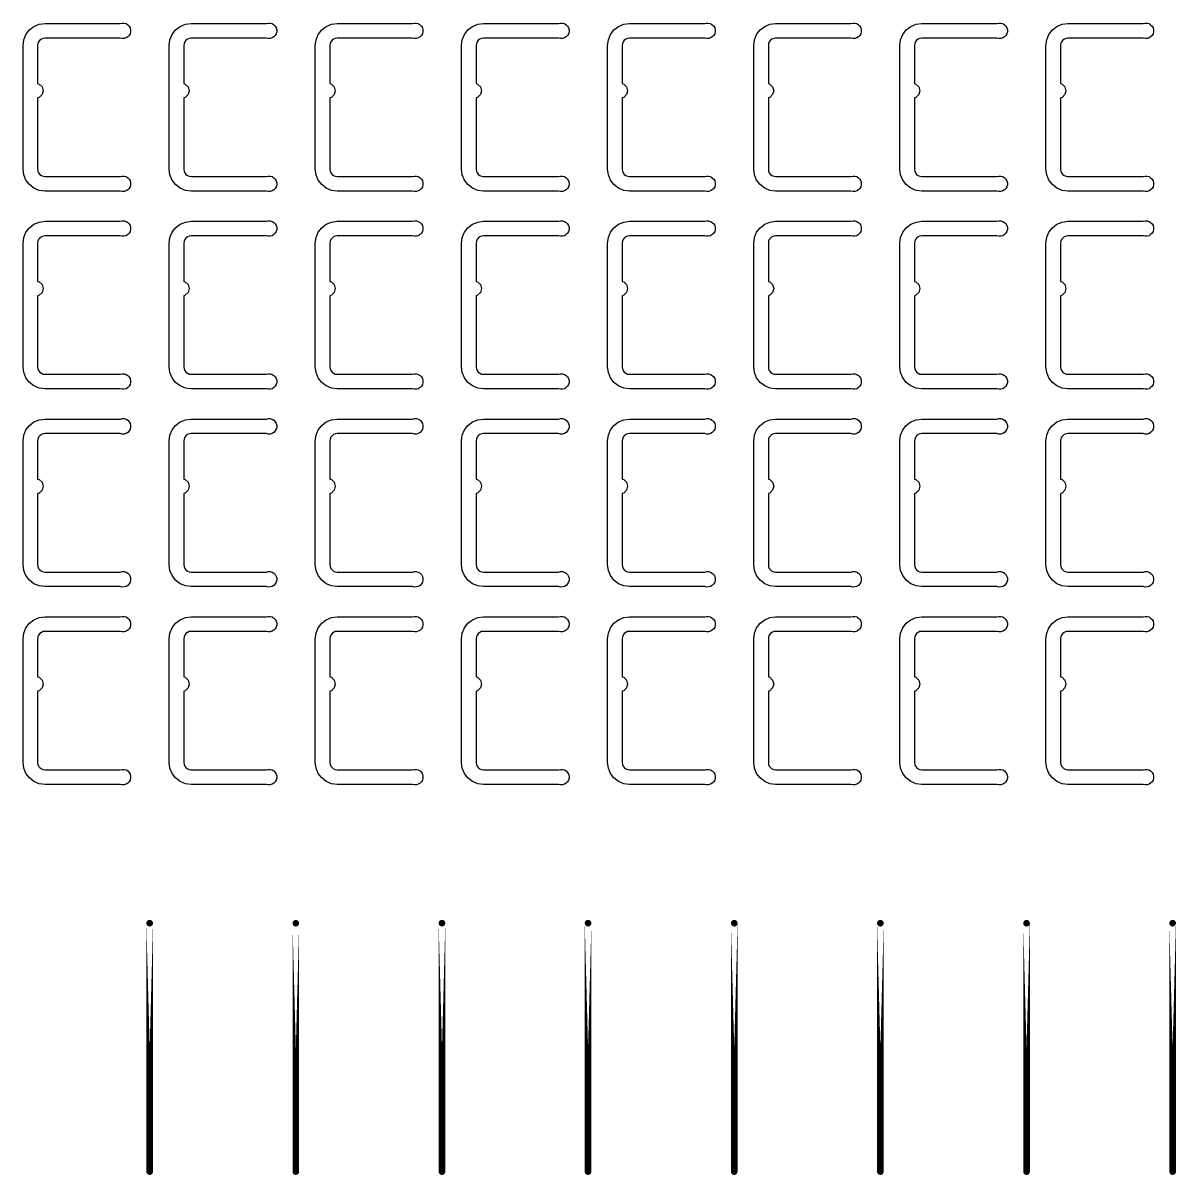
# Model space of a CAD drawing. Extents: x 11 to 212, y 11 to 212.
# Drawn here: x 65.55 to 79.48, y 46.96 to 60.87 of the extents above; entities that cross this region are included whole.
import ezdxf

# ---------------------------------------------------------------- set-up
doc = ezdxf.new("R2010")
doc.units = 0
doc.layers.get('0').update_dxf_attribs({"linetype": 'continuous'})
doc.layers.add('L4', color=7, linetype='continuous')

# ---------------------------------------------------------------- blocks, each defined once
blk = doc.blocks.new('cutlineendpoint')
at = {"const_width": 0.04}
blk.add_lwpolyline([(-0.02, 0, 1), (0.02, 0, 1)], format="xyb", close=True, dxfattribs=at)

msp = doc.modelspace()

# ---------------------------------------------------------------- linework, layer by layer
at = {"layer": 'L4'}
for points in [[(66.726, 59.018), (66.75, 59.023), (66.774, 59.022), (66.797, 59.016), (66.817, 59.003), (66.834, 58.986), (66.846, 58.965), (66.852, 58.941), (66.852, 58.917), (66.846, 58.894), (66.834, 58.873), (66.817, 58.856), (66.797, 58.843), (66.774, 58.836), (66.75, 58.836), (66.726, 58.841), (65.818, 58.841), (65.749, 58.85), (65.685, 58.877), (65.63, 58.919), (65.588, 58.974), (65.562, 59.037), (65.553, 59.106), (65.553, 60.6), (65.562, 60.669), (65.588, 60.732), (65.63, 60.787), (65.685, 60.829), (65.749, 60.856), (65.818, 60.865), (66.726, 60.865), (66.75, 60.87), (66.774, 60.869), (66.797, 60.863), (66.817, 60.85), (66.834, 60.833), (66.846, 60.812), (66.852, 60.789), (66.852, 60.764), (66.846, 60.741), (66.834, 60.72), (66.817, 60.703), (66.797, 60.69), (66.774, 60.684), (66.75, 60.683), (66.726, 60.688), (65.818, 60.688), (65.795, 60.685), (65.774, 60.676), (65.755, 60.662), (65.741, 60.644), (65.732, 60.623), (65.729, 60.6), (65.729, 60.139), (65.747, 60.134), (65.782, 60.1), (65.794, 60.053), (65.782, 60.006), (65.747, 59.971), (65.729, 59.967), (65.729, 59.106), (65.732, 59.083), (65.741, 59.062), (65.755, 59.043), (65.774, 59.029), (65.795, 59.021), (65.818, 59.018)], [(68.491, 59.018), (68.514, 59.023), (68.538, 59.022), (68.561, 59.016), (68.582, 59.003), (68.599, 58.986), (68.611, 58.965), (68.617, 58.941), (68.617, 58.917), (68.611, 58.894), (68.599, 58.873), (68.582, 58.856), (68.561, 58.843), (68.538, 58.836), (68.514, 58.836), (68.491, 58.841), (67.582, 58.841), (67.514, 58.85), (67.45, 58.877), (67.395, 58.919), (67.353, 58.974), (67.327, 59.037), (67.318, 59.106), (67.318, 60.6), (67.327, 60.669), (67.353, 60.732), (67.395, 60.787), (67.45, 60.829), (67.514, 60.856), (67.582, 60.865), (68.491, 60.865), (68.514, 60.87), (68.538, 60.869), (68.561, 60.863), (68.582, 60.85), (68.599, 60.833), (68.611, 60.812), (68.617, 60.789), (68.617, 60.764), (68.611, 60.741), (68.599, 60.72), (68.582, 60.703), (68.561, 60.69), (68.538, 60.684), (68.514, 60.683), (68.491, 60.688), (67.582, 60.688), (67.56, 60.685), (67.538, 60.676), (67.52, 60.662), (67.506, 60.644), (67.497, 60.623), (67.494, 60.6), (67.494, 60.139), (67.512, 60.134), (67.546, 60.1), (67.559, 60.053), (67.546, 60.006), (67.512, 59.971), (67.494, 59.967), (67.494, 59.106), (67.497, 59.083), (67.506, 59.062), (67.52, 59.043), (67.538, 59.029), (67.56, 59.021), (67.582, 59.018)], [(70.255, 59.018), (70.279, 59.023), (70.303, 59.022), (70.326, 59.016), (70.347, 59.003), (70.364, 58.986), (70.375, 58.965), (70.382, 58.941), (70.382, 58.917), (70.375, 58.894), (70.364, 58.873), (70.347, 58.856), (70.326, 58.843), (70.303, 58.836), (70.279, 58.836), (70.255, 58.841), (69.347, 58.841), (69.279, 58.85), (69.215, 58.877), (69.16, 58.919), (69.118, 58.974), (69.091, 59.037), (69.082, 59.106), (69.082, 60.6), (69.091, 60.669), (69.118, 60.732), (69.16, 60.787), (69.215, 60.829), (69.279, 60.856), (69.347, 60.865), (70.255, 60.865), (70.279, 60.87), (70.303, 60.869), (70.326, 60.863), (70.347, 60.85), (70.364, 60.833), (70.375, 60.812), (70.382, 60.789), (70.382, 60.764), (70.375, 60.741), (70.364, 60.72), (70.347, 60.703), (70.326, 60.69), (70.303, 60.684), (70.279, 60.683), (70.255, 60.688), (69.347, 60.688), (69.324, 60.685), (69.303, 60.676), (69.285, 60.662), (69.271, 60.644), (69.262, 60.623), (69.259, 60.6), (69.259, 60.139), (69.276, 60.134), (69.311, 60.1), (69.324, 60.053), (69.311, 60.006), (69.276, 59.971), (69.259, 59.967), (69.259, 59.106), (69.262, 59.083), (69.271, 59.062), (69.285, 59.043), (69.303, 59.029), (69.324, 59.021), (69.347, 59.018)], [(72.02, 59.018), (72.044, 59.023), (72.068, 59.022), (72.091, 59.016), (72.112, 59.003), (72.128, 58.986), (72.14, 58.965), (72.146, 58.941), (72.146, 58.917), (72.14, 58.894), (72.128, 58.873), (72.112, 58.856), (72.091, 58.843), (72.068, 58.836), (72.044, 58.836), (72.02, 58.841), (71.112, 58.841), (71.043, 58.85), (70.979, 58.877), (70.925, 58.919), (70.883, 58.974), (70.856, 59.037), (70.847, 59.106), (70.847, 60.6), (70.856, 60.669), (70.883, 60.732), (70.925, 60.787), (70.979, 60.829), (71.043, 60.856), (71.112, 60.865), (72.02, 60.865), (72.044, 60.87), (72.068, 60.869), (72.091, 60.863), (72.112, 60.85), (72.128, 60.833), (72.14, 60.812), (72.146, 60.789), (72.146, 60.764), (72.14, 60.741), (72.128, 60.72), (72.112, 60.703), (72.091, 60.69), (72.068, 60.684), (72.044, 60.683), (72.02, 60.688), (71.112, 60.688), (71.089, 60.685), (71.068, 60.676), (71.049, 60.662), (71.035, 60.644), (71.027, 60.623), (71.024, 60.6), (71.024, 60.139), (71.041, 60.134), (71.076, 60.1), (71.088, 60.053), (71.076, 60.006), (71.041, 59.971), (71.024, 59.967), (71.024, 59.106), (71.027, 59.083), (71.035, 59.062), (71.049, 59.043), (71.068, 59.029), (71.089, 59.021), (71.112, 59.018)], [(73.785, 59.018), (73.808, 59.023), (73.832, 59.022), (73.856, 59.016), (73.876, 59.003), (73.893, 58.986), (73.905, 58.965), (73.911, 58.941), (73.911, 58.917), (73.905, 58.894), (73.893, 58.873), (73.876, 58.856), (73.856, 58.843), (73.832, 58.836), (73.808, 58.836), (73.785, 58.841), (72.876, 58.841), (72.808, 58.85), (72.744, 58.877), (72.689, 58.919), (72.647, 58.974), (72.621, 59.037), (72.612, 59.106), (72.612, 60.6), (72.621, 60.669), (72.647, 60.732), (72.689, 60.787), (72.744, 60.829), (72.808, 60.856), (72.876, 60.865), (73.785, 60.865), (73.808, 60.87), (73.832, 60.869), (73.856, 60.863), (73.876, 60.85), (73.893, 60.833), (73.905, 60.812), (73.911, 60.789), (73.911, 60.764), (73.905, 60.741), (73.893, 60.72), (73.876, 60.703), (73.856, 60.69), (73.832, 60.684), (73.808, 60.683), (73.785, 60.688), (72.876, 60.688), (72.854, 60.685), (72.832, 60.676), (72.814, 60.662), (72.8, 60.644), (72.791, 60.623), (72.788, 60.6), (72.788, 60.139), (72.806, 60.134), (72.84, 60.1), (72.853, 60.053), (72.84, 60.006), (72.806, 59.971), (72.788, 59.967), (72.788, 59.106), (72.791, 59.083), (72.8, 59.062), (72.814, 59.043), (72.832, 59.029), (72.854, 59.021), (72.876, 59.018)], [(75.55, 59.018), (75.573, 59.023), (75.597, 59.022), (75.62, 59.016), (75.641, 59.003), (75.658, 58.986), (75.67, 58.965), (75.676, 58.941), (75.676, 58.917), (75.67, 58.894), (75.658, 58.873), (75.641, 58.856), (75.62, 58.843), (75.597, 58.836), (75.573, 58.836), (75.55, 58.841), (74.641, 58.841), (74.573, 58.85), (74.509, 58.877), (74.454, 58.919), (74.412, 58.974), (74.385, 59.037), (74.376, 59.106), (74.376, 60.6), (74.385, 60.669), (74.412, 60.732), (74.454, 60.787), (74.509, 60.829), (74.573, 60.856), (74.641, 60.865), (75.55, 60.865), (75.573, 60.87), (75.597, 60.869), (75.62, 60.863), (75.641, 60.85), (75.658, 60.833), (75.67, 60.812), (75.676, 60.789), (75.676, 60.764), (75.67, 60.741), (75.658, 60.72), (75.641, 60.703), (75.62, 60.69), (75.597, 60.684), (75.573, 60.683), (75.55, 60.688), (74.641, 60.688), (74.618, 60.685), (74.597, 60.676), (74.579, 60.662), (74.565, 60.644), (74.556, 60.623), (74.553, 60.6), (74.553, 60.139), (74.571, 60.134), (74.605, 60.1), (74.618, 60.053), (74.605, 60.006), (74.571, 59.971), (74.553, 59.967), (74.553, 59.106), (74.556, 59.083), (74.565, 59.062), (74.579, 59.043), (74.597, 59.029), (74.618, 59.021), (74.641, 59.018)], [(77.314, 59.018), (77.338, 59.023), (77.362, 59.022), (77.385, 59.016), (77.406, 59.003), (77.422, 58.986), (77.434, 58.965), (77.44, 58.941), (77.44, 58.917), (77.434, 58.894), (77.422, 58.873), (77.406, 58.856), (77.385, 58.843), (77.362, 58.836), (77.338, 58.836), (77.314, 58.841), (76.406, 58.841), (76.337, 58.85), (76.274, 58.877), (76.219, 58.919), (76.177, 58.974), (76.15, 59.037), (76.141, 59.106), (76.141, 60.6), (76.15, 60.669), (76.177, 60.732), (76.219, 60.787), (76.274, 60.829), (76.337, 60.856), (76.406, 60.865), (77.314, 60.865), (77.338, 60.87), (77.362, 60.869), (77.385, 60.863), (77.406, 60.85), (77.422, 60.833), (77.434, 60.812), (77.44, 60.789), (77.44, 60.764), (77.434, 60.741), (77.422, 60.72), (77.406, 60.703), (77.385, 60.69), (77.362, 60.684), (77.338, 60.683), (77.314, 60.688), (76.406, 60.688), (76.383, 60.685), (76.362, 60.676), (76.343, 60.662), (76.329, 60.644), (76.321, 60.623), (76.318, 60.6), (76.318, 60.139), (76.335, 60.134), (76.37, 60.1), (76.382, 60.053), (76.37, 60.006), (76.335, 59.971), (76.318, 59.967), (76.318, 59.106), (76.321, 59.083), (76.329, 59.062), (76.343, 59.043), (76.362, 59.029), (76.383, 59.021), (76.406, 59.018)], [(79.079, 59.018), (79.103, 59.023), (79.127, 59.022), (79.15, 59.016), (79.17, 59.003), (79.187, 58.986), (79.199, 58.965), (79.205, 58.941), (79.205, 58.917), (79.199, 58.894), (79.187, 58.873), (79.17, 58.856), (79.15, 58.843), (79.127, 58.836), (79.103, 58.836), (79.079, 58.841), (78.171, 58.841), (78.102, 58.85), (78.038, 58.877), (77.983, 58.919), (77.941, 58.974), (77.915, 59.037), (77.906, 59.106), (77.906, 60.6), (77.915, 60.669), (77.941, 60.732), (77.983, 60.787), (78.038, 60.829), (78.102, 60.856), (78.171, 60.865), (79.079, 60.865), (79.103, 60.87), (79.127, 60.869), (79.15, 60.863), (79.17, 60.85), (79.187, 60.833), (79.199, 60.812), (79.205, 60.789), (79.205, 60.764), (79.199, 60.741), (79.187, 60.72), (79.17, 60.703), (79.15, 60.69), (79.127, 60.684), (79.103, 60.683), (79.079, 60.688), (78.171, 60.688), (78.148, 60.685), (78.126, 60.676), (78.108, 60.662), (78.094, 60.644), (78.085, 60.623), (78.082, 60.6), (78.082, 60.139), (78.1, 60.134), (78.134, 60.1), (78.147, 60.053), (78.134, 60.006), (78.1, 59.971), (78.082, 59.967), (78.082, 59.106), (78.085, 59.083), (78.094, 59.062), (78.108, 59.043), (78.126, 59.029), (78.148, 59.021), (78.171, 59.018)], [(66.726, 56.629), (66.75, 56.635), (66.774, 56.634), (66.797, 56.627), (66.817, 56.615), (66.834, 56.598), (66.846, 56.577), (66.852, 56.553), (66.852, 56.529), (66.846, 56.506), (66.834, 56.485), (66.817, 56.468), (66.797, 56.455), (66.774, 56.448), (66.75, 56.448), (66.726, 56.453), (65.818, 56.453), (65.749, 56.462), (65.685, 56.488), (65.63, 56.53), (65.588, 56.585), (65.562, 56.649), (65.553, 56.718), (65.553, 58.212), (65.562, 58.28), (65.588, 58.344), (65.63, 58.399), (65.685, 58.441), (65.749, 58.467), (65.818, 58.476), (66.726, 58.476), (66.75, 58.482), (66.774, 58.481), (66.797, 58.474), (66.817, 58.462), (66.834, 58.445), (66.846, 58.424), (66.852, 58.4), (66.852, 58.376), (66.846, 58.353), (66.834, 58.332), (66.817, 58.315), (66.797, 58.302), (66.774, 58.295), (66.75, 58.295), (66.726, 58.3), (65.818, 58.3), (65.795, 58.297), (65.774, 58.288), (65.755, 58.274), (65.741, 58.256), (65.732, 58.235), (65.729, 58.212), (65.729, 57.751), (65.747, 57.746), (65.782, 57.712), (65.794, 57.665), (65.782, 57.618), (65.747, 57.583), (65.729, 57.578), (65.729, 56.718), (65.732, 56.695), (65.741, 56.674), (65.755, 56.655), (65.774, 56.641), (65.795, 56.632), (65.818, 56.629)], [(68.491, 56.629), (68.514, 56.635), (68.538, 56.634), (68.561, 56.627), (68.582, 56.615), (68.599, 56.598), (68.611, 56.577), (68.617, 56.553), (68.617, 56.529), (68.611, 56.506), (68.599, 56.485), (68.582, 56.468), (68.561, 56.455), (68.538, 56.448), (68.514, 56.448), (68.491, 56.453), (67.582, 56.453), (67.514, 56.462), (67.45, 56.488), (67.395, 56.53), (67.353, 56.585), (67.327, 56.649), (67.318, 56.718), (67.318, 58.212), (67.327, 58.28), (67.353, 58.344), (67.395, 58.399), (67.45, 58.441), (67.514, 58.467), (67.582, 58.476), (68.491, 58.476), (68.514, 58.482), (68.538, 58.481), (68.561, 58.474), (68.582, 58.462), (68.599, 58.445), (68.611, 58.424), (68.617, 58.4), (68.617, 58.376), (68.611, 58.353), (68.599, 58.332), (68.582, 58.315), (68.561, 58.302), (68.538, 58.295), (68.514, 58.295), (68.491, 58.3), (67.582, 58.3), (67.56, 58.297), (67.538, 58.288), (67.52, 58.274), (67.506, 58.256), (67.497, 58.235), (67.494, 58.212), (67.494, 57.751), (67.512, 57.746), (67.546, 57.712), (67.559, 57.665), (67.546, 57.618), (67.512, 57.583), (67.494, 57.578), (67.494, 56.718), (67.497, 56.695), (67.506, 56.674), (67.52, 56.655), (67.538, 56.641), (67.56, 56.632), (67.582, 56.629)], [(70.255, 56.629), (70.279, 56.635), (70.303, 56.634), (70.326, 56.627), (70.347, 56.615), (70.364, 56.598), (70.375, 56.577), (70.382, 56.553), (70.382, 56.529), (70.375, 56.506), (70.364, 56.485), (70.347, 56.468), (70.326, 56.455), (70.303, 56.448), (70.279, 56.448), (70.255, 56.453), (69.347, 56.453), (69.279, 56.462), (69.215, 56.488), (69.16, 56.53), (69.118, 56.585), (69.091, 56.649), (69.082, 56.718), (69.082, 58.212), (69.091, 58.28), (69.118, 58.344), (69.16, 58.399), (69.215, 58.441), (69.279, 58.467), (69.347, 58.476), (70.255, 58.476), (70.279, 58.482), (70.303, 58.481), (70.326, 58.474), (70.347, 58.462), (70.364, 58.445), (70.375, 58.424), (70.382, 58.4), (70.382, 58.376), (70.375, 58.353), (70.364, 58.332), (70.347, 58.315), (70.326, 58.302), (70.303, 58.295), (70.279, 58.295), (70.255, 58.3), (69.347, 58.3), (69.324, 58.297), (69.303, 58.288), (69.285, 58.274), (69.271, 58.256), (69.262, 58.235), (69.259, 58.212), (69.259, 57.751), (69.276, 57.746), (69.311, 57.712), (69.324, 57.665), (69.311, 57.618), (69.276, 57.583), (69.259, 57.578), (69.259, 56.718), (69.262, 56.695), (69.271, 56.674), (69.285, 56.655), (69.303, 56.641), (69.324, 56.632), (69.347, 56.629)], [(72.02, 56.629), (72.044, 56.635), (72.068, 56.634), (72.091, 56.627), (72.112, 56.615), (72.128, 56.598), (72.14, 56.577), (72.146, 56.553), (72.146, 56.529), (72.14, 56.506), (72.128, 56.485), (72.112, 56.468), (72.091, 56.455), (72.068, 56.448), (72.044, 56.448), (72.02, 56.453), (71.112, 56.453), (71.043, 56.462), (70.979, 56.488), (70.925, 56.53), (70.883, 56.585), (70.856, 56.649), (70.847, 56.718), (70.847, 58.212), (70.856, 58.28), (70.883, 58.344), (70.925, 58.399), (70.979, 58.441), (71.043, 58.467), (71.112, 58.476), (72.02, 58.476), (72.044, 58.482), (72.068, 58.481), (72.091, 58.474), (72.112, 58.462), (72.128, 58.445), (72.14, 58.424), (72.146, 58.4), (72.146, 58.376), (72.14, 58.353), (72.128, 58.332), (72.112, 58.315), (72.091, 58.302), (72.068, 58.295), (72.044, 58.295), (72.02, 58.3), (71.112, 58.3), (71.089, 58.297), (71.068, 58.288), (71.049, 58.274), (71.035, 58.256), (71.027, 58.235), (71.024, 58.212), (71.024, 57.751), (71.041, 57.746), (71.076, 57.712), (71.088, 57.665), (71.076, 57.618), (71.041, 57.583), (71.024, 57.578), (71.024, 56.718), (71.027, 56.695), (71.035, 56.674), (71.049, 56.655), (71.068, 56.641), (71.089, 56.632), (71.112, 56.629)], [(73.785, 56.629), (73.808, 56.635), (73.832, 56.634), (73.856, 56.627), (73.876, 56.615), (73.893, 56.598), (73.905, 56.577), (73.911, 56.553), (73.911, 56.529), (73.905, 56.506), (73.893, 56.485), (73.876, 56.468), (73.856, 56.455), (73.832, 56.448), (73.808, 56.448), (73.785, 56.453), (72.876, 56.453), (72.808, 56.462), (72.744, 56.488), (72.689, 56.53), (72.647, 56.585), (72.621, 56.649), (72.612, 56.718), (72.612, 58.212), (72.621, 58.28), (72.647, 58.344), (72.689, 58.399), (72.744, 58.441), (72.808, 58.467), (72.876, 58.476), (73.785, 58.476), (73.808, 58.482), (73.832, 58.481), (73.856, 58.474), (73.876, 58.462), (73.893, 58.445), (73.905, 58.424), (73.911, 58.4), (73.911, 58.376), (73.905, 58.353), (73.893, 58.332), (73.876, 58.315), (73.856, 58.302), (73.832, 58.295), (73.808, 58.295), (73.785, 58.3), (72.876, 58.3), (72.854, 58.297), (72.832, 58.288), (72.814, 58.274), (72.8, 58.256), (72.791, 58.235), (72.788, 58.212), (72.788, 57.751), (72.806, 57.746), (72.84, 57.712), (72.853, 57.665), (72.84, 57.618), (72.806, 57.583), (72.788, 57.578), (72.788, 56.718), (72.791, 56.695), (72.8, 56.674), (72.814, 56.655), (72.832, 56.641), (72.854, 56.632), (72.876, 56.629)], [(75.55, 56.629), (75.573, 56.635), (75.597, 56.634), (75.62, 56.627), (75.641, 56.615), (75.658, 56.598), (75.67, 56.577), (75.676, 56.553), (75.676, 56.529), (75.67, 56.506), (75.658, 56.485), (75.641, 56.468), (75.62, 56.455), (75.597, 56.448), (75.573, 56.448), (75.55, 56.453), (74.641, 56.453), (74.573, 56.462), (74.509, 56.488), (74.454, 56.53), (74.412, 56.585), (74.385, 56.649), (74.376, 56.718), (74.376, 58.212), (74.385, 58.28), (74.412, 58.344), (74.454, 58.399), (74.509, 58.441), (74.573, 58.467), (74.641, 58.476), (75.55, 58.476), (75.573, 58.482), (75.597, 58.481), (75.62, 58.474), (75.641, 58.462), (75.658, 58.445), (75.67, 58.424), (75.676, 58.4), (75.676, 58.376), (75.67, 58.353), (75.658, 58.332), (75.641, 58.315), (75.62, 58.302), (75.597, 58.295), (75.573, 58.295), (75.55, 58.3), (74.641, 58.3), (74.618, 58.297), (74.597, 58.288), (74.579, 58.274), (74.565, 58.256), (74.556, 58.235), (74.553, 58.212), (74.553, 57.751), (74.571, 57.746), (74.605, 57.712), (74.618, 57.665), (74.605, 57.618), (74.571, 57.583), (74.553, 57.578), (74.553, 56.718), (74.556, 56.695), (74.565, 56.674), (74.579, 56.655), (74.597, 56.641), (74.618, 56.632), (74.641, 56.629)], [(77.314, 56.629), (77.338, 56.635), (77.362, 56.634), (77.385, 56.627), (77.406, 56.615), (77.422, 56.598), (77.434, 56.577), (77.44, 56.553), (77.44, 56.529), (77.434, 56.506), (77.422, 56.485), (77.406, 56.468), (77.385, 56.455), (77.362, 56.448), (77.338, 56.448), (77.314, 56.453), (76.406, 56.453), (76.337, 56.462), (76.274, 56.488), (76.219, 56.53), (76.177, 56.585), (76.15, 56.649), (76.141, 56.718), (76.141, 58.212), (76.15, 58.28), (76.177, 58.344), (76.219, 58.399), (76.274, 58.441), (76.337, 58.467), (76.406, 58.476), (77.314, 58.476), (77.338, 58.482), (77.362, 58.481), (77.385, 58.474), (77.406, 58.462), (77.422, 58.445), (77.434, 58.424), (77.44, 58.4), (77.44, 58.376), (77.434, 58.353), (77.422, 58.332), (77.406, 58.315), (77.385, 58.302), (77.362, 58.295), (77.338, 58.295), (77.314, 58.3), (76.406, 58.3), (76.383, 58.297), (76.362, 58.288), (76.343, 58.274), (76.329, 58.256), (76.321, 58.235), (76.318, 58.212), (76.318, 57.751), (76.335, 57.746), (76.37, 57.712), (76.382, 57.665), (76.37, 57.618), (76.335, 57.583), (76.318, 57.578), (76.318, 56.718), (76.321, 56.695), (76.329, 56.674), (76.343, 56.655), (76.362, 56.641), (76.383, 56.632), (76.406, 56.629)], [(79.079, 56.629), (79.103, 56.635), (79.127, 56.634), (79.15, 56.627), (79.17, 56.615), (79.187, 56.598), (79.199, 56.577), (79.205, 56.553), (79.205, 56.529), (79.199, 56.506), (79.187, 56.485), (79.17, 56.468), (79.15, 56.455), (79.127, 56.448), (79.103, 56.448), (79.079, 56.453), (78.171, 56.453), (78.102, 56.462), (78.038, 56.488), (77.983, 56.53), (77.941, 56.585), (77.915, 56.649), (77.906, 56.718), (77.906, 58.212), (77.915, 58.28), (77.941, 58.344), (77.983, 58.399), (78.038, 58.441), (78.102, 58.467), (78.171, 58.476), (79.079, 58.476), (79.103, 58.482), (79.127, 58.481), (79.15, 58.474), (79.17, 58.462), (79.187, 58.445), (79.199, 58.424), (79.205, 58.4), (79.205, 58.376), (79.199, 58.353), (79.187, 58.332), (79.17, 58.315), (79.15, 58.302), (79.127, 58.295), (79.103, 58.295), (79.079, 58.3), (78.171, 58.3), (78.148, 58.297), (78.126, 58.288), (78.108, 58.274), (78.094, 58.256), (78.085, 58.235), (78.082, 58.212), (78.082, 57.751), (78.1, 57.746), (78.134, 57.712), (78.147, 57.665), (78.134, 57.618), (78.1, 57.583), (78.082, 57.578), (78.082, 56.718), (78.085, 56.695), (78.094, 56.674), (78.108, 56.655), (78.126, 56.641), (78.148, 56.632), (78.171, 56.629)], [(66.726, 54.241), (66.75, 54.247), (66.774, 54.246), (66.797, 54.239), (66.817, 54.227), (66.834, 54.209), (66.846, 54.188), (66.852, 54.165), (66.852, 54.141), (66.846, 54.118), (66.834, 54.097), (66.817, 54.079), (66.797, 54.067), (66.774, 54.06), (66.75, 54.059), (66.726, 54.065), (65.818, 54.065), (65.749, 54.074), (65.685, 54.1), (65.63, 54.142), (65.588, 54.197), (65.562, 54.261), (65.553, 54.329), (65.553, 55.824), (65.562, 55.892), (65.588, 55.956), (65.63, 56.011), (65.685, 56.053), (65.749, 56.079), (65.818, 56.088), (66.726, 56.088), (66.75, 56.094), (66.774, 56.093), (66.797, 56.086), (66.817, 56.074), (66.834, 56.056), (66.846, 56.035), (66.852, 56.012), (66.852, 55.988), (66.846, 55.965), (66.834, 55.944), (66.817, 55.926), (66.797, 55.914), (66.774, 55.907), (66.75, 55.906), (66.726, 55.912), (65.818, 55.912), (65.795, 55.909), (65.774, 55.9), (65.755, 55.886), (65.741, 55.868), (65.732, 55.846), (65.729, 55.824), (65.729, 55.363), (65.747, 55.358), (65.782, 55.324), (65.794, 55.276), (65.782, 55.229), (65.747, 55.195), (65.729, 55.19), (65.729, 54.329), (65.732, 54.307), (65.741, 54.285), (65.755, 54.267), (65.774, 54.253), (65.795, 54.244), (65.818, 54.241)], [(68.491, 54.241), (68.514, 54.247), (68.538, 54.246), (68.561, 54.239), (68.582, 54.227), (68.599, 54.209), (68.611, 54.188), (68.617, 54.165), (68.617, 54.141), (68.611, 54.118), (68.599, 54.097), (68.582, 54.079), (68.561, 54.067), (68.538, 54.06), (68.514, 54.059), (68.491, 54.065), (67.582, 54.065), (67.514, 54.074), (67.45, 54.1), (67.395, 54.142), (67.353, 54.197), (67.327, 54.261), (67.318, 54.329), (67.318, 55.824), (67.327, 55.892), (67.353, 55.956), (67.395, 56.011), (67.45, 56.053), (67.514, 56.079), (67.582, 56.088), (68.491, 56.088), (68.514, 56.094), (68.538, 56.093), (68.561, 56.086), (68.582, 56.074), (68.599, 56.056), (68.611, 56.035), (68.617, 56.012), (68.617, 55.988), (68.611, 55.965), (68.599, 55.944), (68.582, 55.926), (68.561, 55.914), (68.538, 55.907), (68.514, 55.906), (68.491, 55.912), (67.582, 55.912), (67.56, 55.909), (67.538, 55.9), (67.52, 55.886), (67.506, 55.868), (67.497, 55.846), (67.494, 55.824), (67.494, 55.363), (67.512, 55.358), (67.546, 55.324), (67.559, 55.276), (67.546, 55.229), (67.512, 55.195), (67.494, 55.19), (67.494, 54.329), (67.497, 54.307), (67.506, 54.285), (67.52, 54.267), (67.538, 54.253), (67.56, 54.244), (67.582, 54.241)], [(70.255, 54.241), (70.279, 54.247), (70.303, 54.246), (70.326, 54.239), (70.347, 54.227), (70.364, 54.209), (70.375, 54.188), (70.382, 54.165), (70.382, 54.141), (70.375, 54.118), (70.364, 54.097), (70.347, 54.079), (70.326, 54.067), (70.303, 54.06), (70.279, 54.059), (70.255, 54.065), (69.347, 54.065), (69.279, 54.074), (69.215, 54.1), (69.16, 54.142), (69.118, 54.197), (69.091, 54.261), (69.082, 54.329), (69.082, 55.824), (69.091, 55.892), (69.118, 55.956), (69.16, 56.011), (69.215, 56.053), (69.279, 56.079), (69.347, 56.088), (70.255, 56.088), (70.279, 56.094), (70.303, 56.093), (70.326, 56.086), (70.347, 56.074), (70.364, 56.056), (70.375, 56.035), (70.382, 56.012), (70.382, 55.988), (70.375, 55.965), (70.364, 55.944), (70.347, 55.926), (70.326, 55.914), (70.303, 55.907), (70.279, 55.906), (70.255, 55.912), (69.347, 55.912), (69.324, 55.909), (69.303, 55.9), (69.285, 55.886), (69.271, 55.868), (69.262, 55.846), (69.259, 55.824), (69.259, 55.363), (69.276, 55.358), (69.311, 55.324), (69.324, 55.276), (69.311, 55.229), (69.276, 55.195), (69.259, 55.19), (69.259, 54.329), (69.262, 54.307), (69.271, 54.285), (69.285, 54.267), (69.303, 54.253), (69.324, 54.244), (69.347, 54.241)], [(72.02, 54.241), (72.044, 54.247), (72.068, 54.246), (72.091, 54.239), (72.112, 54.227), (72.128, 54.209), (72.14, 54.188), (72.146, 54.165), (72.146, 54.141), (72.14, 54.118), (72.128, 54.097), (72.112, 54.079), (72.091, 54.067), (72.068, 54.06), (72.044, 54.059), (72.02, 54.065), (71.112, 54.065), (71.043, 54.074), (70.979, 54.1), (70.925, 54.142), (70.883, 54.197), (70.856, 54.261), (70.847, 54.329), (70.847, 55.824), (70.856, 55.892), (70.883, 55.956), (70.925, 56.011), (70.979, 56.053), (71.043, 56.079), (71.112, 56.088), (72.02, 56.088), (72.044, 56.094), (72.068, 56.093), (72.091, 56.086), (72.112, 56.074), (72.128, 56.056), (72.14, 56.035), (72.146, 56.012), (72.146, 55.988), (72.14, 55.965), (72.128, 55.944), (72.112, 55.926), (72.091, 55.914), (72.068, 55.907), (72.044, 55.906), (72.02, 55.912), (71.112, 55.912), (71.089, 55.909), (71.068, 55.9), (71.049, 55.886), (71.035, 55.868), (71.027, 55.846), (71.024, 55.824), (71.024, 55.363), (71.041, 55.358), (71.076, 55.324), (71.088, 55.276), (71.076, 55.229), (71.041, 55.195), (71.024, 55.19), (71.024, 54.329), (71.027, 54.307), (71.035, 54.285), (71.049, 54.267), (71.068, 54.253), (71.089, 54.244), (71.112, 54.241)], [(73.785, 54.241), (73.808, 54.247), (73.832, 54.246), (73.856, 54.239), (73.876, 54.227), (73.893, 54.209), (73.905, 54.188), (73.911, 54.165), (73.911, 54.141), (73.905, 54.118), (73.893, 54.097), (73.876, 54.079), (73.856, 54.067), (73.832, 54.06), (73.808, 54.059), (73.785, 54.065), (72.876, 54.065), (72.808, 54.074), (72.744, 54.1), (72.689, 54.142), (72.647, 54.197), (72.621, 54.261), (72.612, 54.329), (72.612, 55.824), (72.621, 55.892), (72.647, 55.956), (72.689, 56.011), (72.744, 56.053), (72.808, 56.079), (72.876, 56.088), (73.785, 56.088), (73.808, 56.094), (73.832, 56.093), (73.856, 56.086), (73.876, 56.074), (73.893, 56.056), (73.905, 56.035), (73.911, 56.012), (73.911, 55.988), (73.905, 55.965), (73.893, 55.944), (73.876, 55.926), (73.856, 55.914), (73.832, 55.907), (73.808, 55.906), (73.785, 55.912), (72.876, 55.912), (72.854, 55.909), (72.832, 55.9), (72.814, 55.886), (72.8, 55.868), (72.791, 55.846), (72.788, 55.824), (72.788, 55.363), (72.806, 55.358), (72.84, 55.324), (72.853, 55.276), (72.84, 55.229), (72.806, 55.195), (72.788, 55.19), (72.788, 54.329), (72.791, 54.307), (72.8, 54.285), (72.814, 54.267), (72.832, 54.253), (72.854, 54.244), (72.876, 54.241)], [(75.55, 54.241), (75.573, 54.247), (75.597, 54.246), (75.62, 54.239), (75.641, 54.227), (75.658, 54.209), (75.67, 54.188), (75.676, 54.165), (75.676, 54.141), (75.67, 54.118), (75.658, 54.097), (75.641, 54.079), (75.62, 54.067), (75.597, 54.06), (75.573, 54.059), (75.55, 54.065), (74.641, 54.065), (74.573, 54.074), (74.509, 54.1), (74.454, 54.142), (74.412, 54.197), (74.385, 54.261), (74.376, 54.329), (74.376, 55.824), (74.385, 55.892), (74.412, 55.956), (74.454, 56.011), (74.509, 56.053), (74.573, 56.079), (74.641, 56.088), (75.55, 56.088), (75.573, 56.094), (75.597, 56.093), (75.62, 56.086), (75.641, 56.074), (75.658, 56.056), (75.67, 56.035), (75.676, 56.012), (75.676, 55.988), (75.67, 55.965), (75.658, 55.944), (75.641, 55.926), (75.62, 55.914), (75.597, 55.907), (75.573, 55.906), (75.55, 55.912), (74.641, 55.912), (74.618, 55.909), (74.597, 55.9), (74.579, 55.886), (74.565, 55.868), (74.556, 55.846), (74.553, 55.824), (74.553, 55.363), (74.571, 55.358), (74.605, 55.324), (74.618, 55.276), (74.605, 55.229), (74.571, 55.195), (74.553, 55.19), (74.553, 54.329), (74.556, 54.307), (74.565, 54.285), (74.579, 54.267), (74.597, 54.253), (74.618, 54.244), (74.641, 54.241)], [(77.314, 54.241), (77.338, 54.247), (77.362, 54.246), (77.385, 54.239), (77.406, 54.227), (77.422, 54.209), (77.434, 54.188), (77.44, 54.165), (77.44, 54.141), (77.434, 54.118), (77.422, 54.097), (77.406, 54.079), (77.385, 54.067), (77.362, 54.06), (77.338, 54.059), (77.314, 54.065), (76.406, 54.065), (76.337, 54.074), (76.274, 54.1), (76.219, 54.142), (76.177, 54.197), (76.15, 54.261), (76.141, 54.329), (76.141, 55.824), (76.15, 55.892), (76.177, 55.956), (76.219, 56.011), (76.274, 56.053), (76.337, 56.079), (76.406, 56.088), (77.314, 56.088), (77.338, 56.094), (77.362, 56.093), (77.385, 56.086), (77.406, 56.074), (77.422, 56.056), (77.434, 56.035), (77.44, 56.012), (77.44, 55.988), (77.434, 55.965), (77.422, 55.944), (77.406, 55.926), (77.385, 55.914), (77.362, 55.907), (77.338, 55.906), (77.314, 55.912), (76.406, 55.912), (76.383, 55.909), (76.362, 55.9), (76.343, 55.886), (76.329, 55.868), (76.321, 55.846), (76.318, 55.824), (76.318, 55.363), (76.335, 55.358), (76.37, 55.324), (76.382, 55.276), (76.37, 55.229), (76.335, 55.195), (76.318, 55.19), (76.318, 54.329), (76.321, 54.307), (76.329, 54.285), (76.343, 54.267), (76.362, 54.253), (76.383, 54.244), (76.406, 54.241)], [(79.079, 54.241), (79.103, 54.247), (79.127, 54.246), (79.15, 54.239), (79.17, 54.227), (79.187, 54.209), (79.199, 54.188), (79.205, 54.165), (79.205, 54.141), (79.199, 54.118), (79.187, 54.097), (79.17, 54.079), (79.15, 54.067), (79.127, 54.06), (79.103, 54.059), (79.079, 54.065), (78.171, 54.065), (78.102, 54.074), (78.038, 54.1), (77.983, 54.142), (77.941, 54.197), (77.915, 54.261), (77.906, 54.329), (77.906, 55.824), (77.915, 55.892), (77.941, 55.956), (77.983, 56.011), (78.038, 56.053), (78.102, 56.079), (78.171, 56.088), (79.079, 56.088), (79.103, 56.094), (79.127, 56.093), (79.15, 56.086), (79.17, 56.074), (79.187, 56.056), (79.199, 56.035), (79.205, 56.012), (79.205, 55.988), (79.199, 55.965), (79.187, 55.944), (79.17, 55.926), (79.15, 55.914), (79.127, 55.907), (79.103, 55.906), (79.079, 55.912), (78.171, 55.912), (78.148, 55.909), (78.126, 55.9), (78.108, 55.886), (78.094, 55.868), (78.085, 55.846), (78.082, 55.824), (78.082, 55.363), (78.1, 55.358), (78.134, 55.324), (78.147, 55.276), (78.134, 55.229), (78.1, 55.195), (78.082, 55.19), (78.082, 54.329), (78.085, 54.307), (78.094, 54.285), (78.108, 54.267), (78.126, 54.253), (78.148, 54.244), (78.171, 54.241)], [(66.726, 51.853), (66.75, 51.858), (66.774, 51.858), (66.797, 51.851), (66.817, 51.838), (66.834, 51.821), (66.846, 51.8), (66.852, 51.777), (66.852, 51.753), (66.846, 51.729), (66.834, 51.708), (66.817, 51.691), (66.797, 51.679), (66.774, 51.672), (66.75, 51.671), (66.726, 51.676), (65.818, 51.676), (65.749, 51.685), (65.685, 51.712), (65.63, 51.754), (65.588, 51.809), (65.562, 51.873), (65.553, 51.941), (65.553, 53.435), (65.562, 53.504), (65.588, 53.568), (65.63, 53.622), (65.685, 53.665), (65.749, 53.691), (65.818, 53.7), (66.726, 53.7), (66.75, 53.705), (66.774, 53.705), (66.797, 53.698), (66.817, 53.685), (66.834, 53.668), (66.846, 53.647), (66.852, 53.624), (66.852, 53.6), (66.846, 53.576), (66.834, 53.555), (66.817, 53.538), (66.797, 53.526), (66.774, 53.519), (66.75, 53.518), (66.726, 53.524), (65.818, 53.524), (65.795, 53.521), (65.774, 53.512), (65.755, 53.498), (65.741, 53.479), (65.732, 53.458), (65.729, 53.435), (65.729, 52.974), (65.747, 52.97), (65.782, 52.935), (65.794, 52.888), (65.782, 52.841), (65.747, 52.807), (65.729, 52.802), (65.729, 51.941), (65.732, 51.918), (65.741, 51.897), (65.755, 51.879), (65.774, 51.865), (65.795, 51.856), (65.818, 51.853)], [(68.491, 51.853), (68.514, 51.858), (68.538, 51.858), (68.561, 51.851), (68.582, 51.838), (68.599, 51.821), (68.611, 51.8), (68.617, 51.777), (68.617, 51.753), (68.611, 51.729), (68.599, 51.708), (68.582, 51.691), (68.561, 51.679), (68.538, 51.672), (68.514, 51.671), (68.491, 51.676), (67.582, 51.676), (67.514, 51.685), (67.45, 51.712), (67.395, 51.754), (67.353, 51.809), (67.327, 51.873), (67.318, 51.941), (67.318, 53.435), (67.327, 53.504), (67.353, 53.568), (67.395, 53.622), (67.45, 53.665), (67.514, 53.691), (67.582, 53.7), (68.491, 53.7), (68.514, 53.705), (68.538, 53.705), (68.561, 53.698), (68.582, 53.685), (68.599, 53.668), (68.611, 53.647), (68.617, 53.624), (68.617, 53.6), (68.611, 53.576), (68.599, 53.555), (68.582, 53.538), (68.561, 53.526), (68.538, 53.519), (68.514, 53.518), (68.491, 53.524), (67.582, 53.524), (67.56, 53.521), (67.538, 53.512), (67.52, 53.498), (67.506, 53.479), (67.497, 53.458), (67.494, 53.435), (67.494, 52.974), (67.512, 52.97), (67.546, 52.935), (67.559, 52.888), (67.546, 52.841), (67.512, 52.807), (67.494, 52.802), (67.494, 51.941), (67.497, 51.918), (67.506, 51.897), (67.52, 51.879), (67.538, 51.865), (67.56, 51.856), (67.582, 51.853)], [(70.255, 51.853), (70.279, 51.858), (70.303, 51.858), (70.326, 51.851), (70.347, 51.838), (70.364, 51.821), (70.375, 51.8), (70.382, 51.777), (70.382, 51.753), (70.375, 51.729), (70.364, 51.708), (70.347, 51.691), (70.326, 51.679), (70.303, 51.672), (70.279, 51.671), (70.255, 51.676), (69.347, 51.676), (69.279, 51.685), (69.215, 51.712), (69.16, 51.754), (69.118, 51.809), (69.091, 51.873), (69.082, 51.941), (69.082, 53.435), (69.091, 53.504), (69.118, 53.568), (69.16, 53.622), (69.215, 53.665), (69.279, 53.691), (69.347, 53.7), (70.255, 53.7), (70.279, 53.705), (70.303, 53.705), (70.326, 53.698), (70.347, 53.685), (70.364, 53.668), (70.375, 53.647), (70.382, 53.624), (70.382, 53.6), (70.375, 53.576), (70.364, 53.555), (70.347, 53.538), (70.326, 53.526), (70.303, 53.519), (70.279, 53.518), (70.255, 53.524), (69.347, 53.524), (69.324, 53.521), (69.303, 53.512), (69.285, 53.498), (69.271, 53.479), (69.262, 53.458), (69.259, 53.435), (69.259, 52.974), (69.276, 52.97), (69.311, 52.935), (69.324, 52.888), (69.311, 52.841), (69.276, 52.807), (69.259, 52.802), (69.259, 51.941), (69.262, 51.918), (69.271, 51.897), (69.285, 51.879), (69.303, 51.865), (69.324, 51.856), (69.347, 51.853)], [(72.02, 51.853), (72.044, 51.858), (72.068, 51.858), (72.091, 51.851), (72.112, 51.838), (72.128, 51.821), (72.14, 51.8), (72.146, 51.777), (72.146, 51.753), (72.14, 51.729), (72.128, 51.708), (72.112, 51.691), (72.091, 51.679), (72.068, 51.672), (72.044, 51.671), (72.02, 51.676), (71.112, 51.676), (71.043, 51.685), (70.979, 51.712), (70.925, 51.754), (70.883, 51.809), (70.856, 51.873), (70.847, 51.941), (70.847, 53.435), (70.856, 53.504), (70.883, 53.568), (70.925, 53.622), (70.979, 53.665), (71.043, 53.691), (71.112, 53.7), (72.02, 53.7), (72.044, 53.705), (72.068, 53.705), (72.091, 53.698), (72.112, 53.685), (72.128, 53.668), (72.14, 53.647), (72.146, 53.624), (72.146, 53.6), (72.14, 53.576), (72.128, 53.555), (72.112, 53.538), (72.091, 53.526), (72.068, 53.519), (72.044, 53.518), (72.02, 53.524), (71.112, 53.524), (71.089, 53.521), (71.068, 53.512), (71.049, 53.498), (71.035, 53.479), (71.027, 53.458), (71.024, 53.435), (71.024, 52.974), (71.041, 52.97), (71.076, 52.935), (71.088, 52.888), (71.076, 52.841), (71.041, 52.807), (71.024, 52.802), (71.024, 51.941), (71.027, 51.918), (71.035, 51.897), (71.049, 51.879), (71.068, 51.865), (71.089, 51.856), (71.112, 51.853)], [(73.785, 51.853), (73.808, 51.858), (73.832, 51.858), (73.856, 51.851), (73.876, 51.838), (73.893, 51.821), (73.905, 51.8), (73.911, 51.777), (73.911, 51.753), (73.905, 51.729), (73.893, 51.708), (73.876, 51.691), (73.856, 51.679), (73.832, 51.672), (73.808, 51.671), (73.785, 51.676), (72.876, 51.676), (72.808, 51.685), (72.744, 51.712), (72.689, 51.754), (72.647, 51.809), (72.621, 51.873), (72.612, 51.941), (72.612, 53.435), (72.621, 53.504), (72.647, 53.568), (72.689, 53.622), (72.744, 53.665), (72.808, 53.691), (72.876, 53.7), (73.785, 53.7), (73.808, 53.705), (73.832, 53.705), (73.856, 53.698), (73.876, 53.685), (73.893, 53.668), (73.905, 53.647), (73.911, 53.624), (73.911, 53.6), (73.905, 53.576), (73.893, 53.555), (73.876, 53.538), (73.856, 53.526), (73.832, 53.519), (73.808, 53.518), (73.785, 53.524), (72.876, 53.524), (72.854, 53.521), (72.832, 53.512), (72.814, 53.498), (72.8, 53.479), (72.791, 53.458), (72.788, 53.435), (72.788, 52.974), (72.806, 52.97), (72.84, 52.935), (72.853, 52.888), (72.84, 52.841), (72.806, 52.807), (72.788, 52.802), (72.788, 51.941), (72.791, 51.918), (72.8, 51.897), (72.814, 51.879), (72.832, 51.865), (72.854, 51.856), (72.876, 51.853)], [(75.55, 51.853), (75.573, 51.858), (75.597, 51.858), (75.62, 51.851), (75.641, 51.838), (75.658, 51.821), (75.67, 51.8), (75.676, 51.777), (75.676, 51.753), (75.67, 51.729), (75.658, 51.708), (75.641, 51.691), (75.62, 51.679), (75.597, 51.672), (75.573, 51.671), (75.55, 51.676), (74.641, 51.676), (74.573, 51.685), (74.509, 51.712), (74.454, 51.754), (74.412, 51.809), (74.385, 51.873), (74.376, 51.941), (74.376, 53.435), (74.385, 53.504), (74.412, 53.568), (74.454, 53.622), (74.509, 53.665), (74.573, 53.691), (74.641, 53.7), (75.55, 53.7), (75.573, 53.705), (75.597, 53.705), (75.62, 53.698), (75.641, 53.685), (75.658, 53.668), (75.67, 53.647), (75.676, 53.624), (75.676, 53.6), (75.67, 53.576), (75.658, 53.555), (75.641, 53.538), (75.62, 53.526), (75.597, 53.519), (75.573, 53.518), (75.55, 53.524), (74.641, 53.524), (74.618, 53.521), (74.597, 53.512), (74.579, 53.498), (74.565, 53.479), (74.556, 53.458), (74.553, 53.435), (74.553, 52.974), (74.571, 52.97), (74.605, 52.935), (74.618, 52.888), (74.605, 52.841), (74.571, 52.807), (74.553, 52.802), (74.553, 51.941), (74.556, 51.918), (74.565, 51.897), (74.579, 51.879), (74.597, 51.865), (74.618, 51.856), (74.641, 51.853)], [(77.314, 51.853), (77.338, 51.858), (77.362, 51.858), (77.385, 51.851), (77.406, 51.838), (77.422, 51.821), (77.434, 51.8), (77.44, 51.777), (77.44, 51.753), (77.434, 51.729), (77.422, 51.708), (77.406, 51.691), (77.385, 51.679), (77.362, 51.672), (77.338, 51.671), (77.314, 51.676), (76.406, 51.676), (76.337, 51.685), (76.274, 51.712), (76.219, 51.754), (76.177, 51.809), (76.15, 51.873), (76.141, 51.941), (76.141, 53.435), (76.15, 53.504), (76.177, 53.568), (76.219, 53.622), (76.274, 53.665), (76.337, 53.691), (76.406, 53.7), (77.314, 53.7), (77.338, 53.705), (77.362, 53.705), (77.385, 53.698), (77.406, 53.685), (77.422, 53.668), (77.434, 53.647), (77.44, 53.624), (77.44, 53.6), (77.434, 53.576), (77.422, 53.555), (77.406, 53.538), (77.385, 53.526), (77.362, 53.519), (77.338, 53.518), (77.314, 53.524), (76.406, 53.524), (76.383, 53.521), (76.362, 53.512), (76.343, 53.498), (76.329, 53.479), (76.321, 53.458), (76.318, 53.435), (76.318, 52.974), (76.335, 52.97), (76.37, 52.935), (76.382, 52.888), (76.37, 52.841), (76.335, 52.807), (76.318, 52.802), (76.318, 51.941), (76.321, 51.918), (76.329, 51.897), (76.343, 51.879), (76.362, 51.865), (76.383, 51.856), (76.406, 51.853)], [(79.079, 51.853), (79.103, 51.858), (79.127, 51.858), (79.15, 51.851), (79.17, 51.838), (79.187, 51.821), (79.199, 51.8), (79.205, 51.777), (79.205, 51.753), (79.199, 51.729), (79.187, 51.708), (79.17, 51.691), (79.15, 51.679), (79.127, 51.672), (79.103, 51.671), (79.079, 51.676), (78.171, 51.676), (78.102, 51.685), (78.038, 51.712), (77.983, 51.754), (77.941, 51.809), (77.915, 51.873), (77.906, 51.941), (77.906, 53.435), (77.915, 53.504), (77.941, 53.568), (77.983, 53.622), (78.038, 53.665), (78.102, 53.691), (78.171, 53.7), (79.079, 53.7), (79.103, 53.705), (79.127, 53.705), (79.15, 53.698), (79.17, 53.685), (79.187, 53.668), (79.199, 53.647), (79.205, 53.624), (79.205, 53.6), (79.199, 53.576), (79.187, 53.555), (79.17, 53.538), (79.15, 53.526), (79.127, 53.519), (79.103, 53.518), (79.079, 53.524), (78.171, 53.524), (78.148, 53.521), (78.126, 53.512), (78.108, 53.498), (78.094, 53.479), (78.085, 53.458), (78.082, 53.435), (78.082, 52.974), (78.1, 52.97), (78.134, 52.935), (78.147, 52.888), (78.134, 52.841), (78.1, 52.807), (78.082, 52.802), (78.082, 51.941), (78.085, 51.918), (78.094, 51.897), (78.108, 51.879), (78.126, 51.865), (78.148, 51.856), (78.171, 51.853)]]:
    msp.add_lwpolyline(points, close=True, dxfattribs=at)
at = {"layer": 'L4', "const_width": 0.08}
for points in [[(67.082, 50), (67.082, 47)], [(68.847, 50), (68.847, 47)], [(70.612, 50), (70.612, 47)], [(72.376, 50), (72.376, 47)], [(74.141, 50), (74.141, 47)], [(75.906, 50), (75.906, 47)], [(77.671, 50), (77.671, 47)], [(79.435, 50), (79.435, 47)]]:
    msp.add_lwpolyline(points, close=True, dxfattribs=at)

# ---------------------------------------------------------------- block references
at = {"layer": 'L4'}
for p in [(67.082, 50), (68.847, 50), (70.612, 50), (72.376, 50), (74.141, 50), (75.906, 50), (77.671, 50), (79.435, 50), (67.082, 47), (68.847, 47), (70.612, 47), (72.376, 47), (74.141, 47), (75.906, 47), (77.671, 47), (79.435, 47)]:
    msp.add_blockref('cutlineendpoint', p, dxfattribs=at)

doc.saveas('drawing.dxf')
